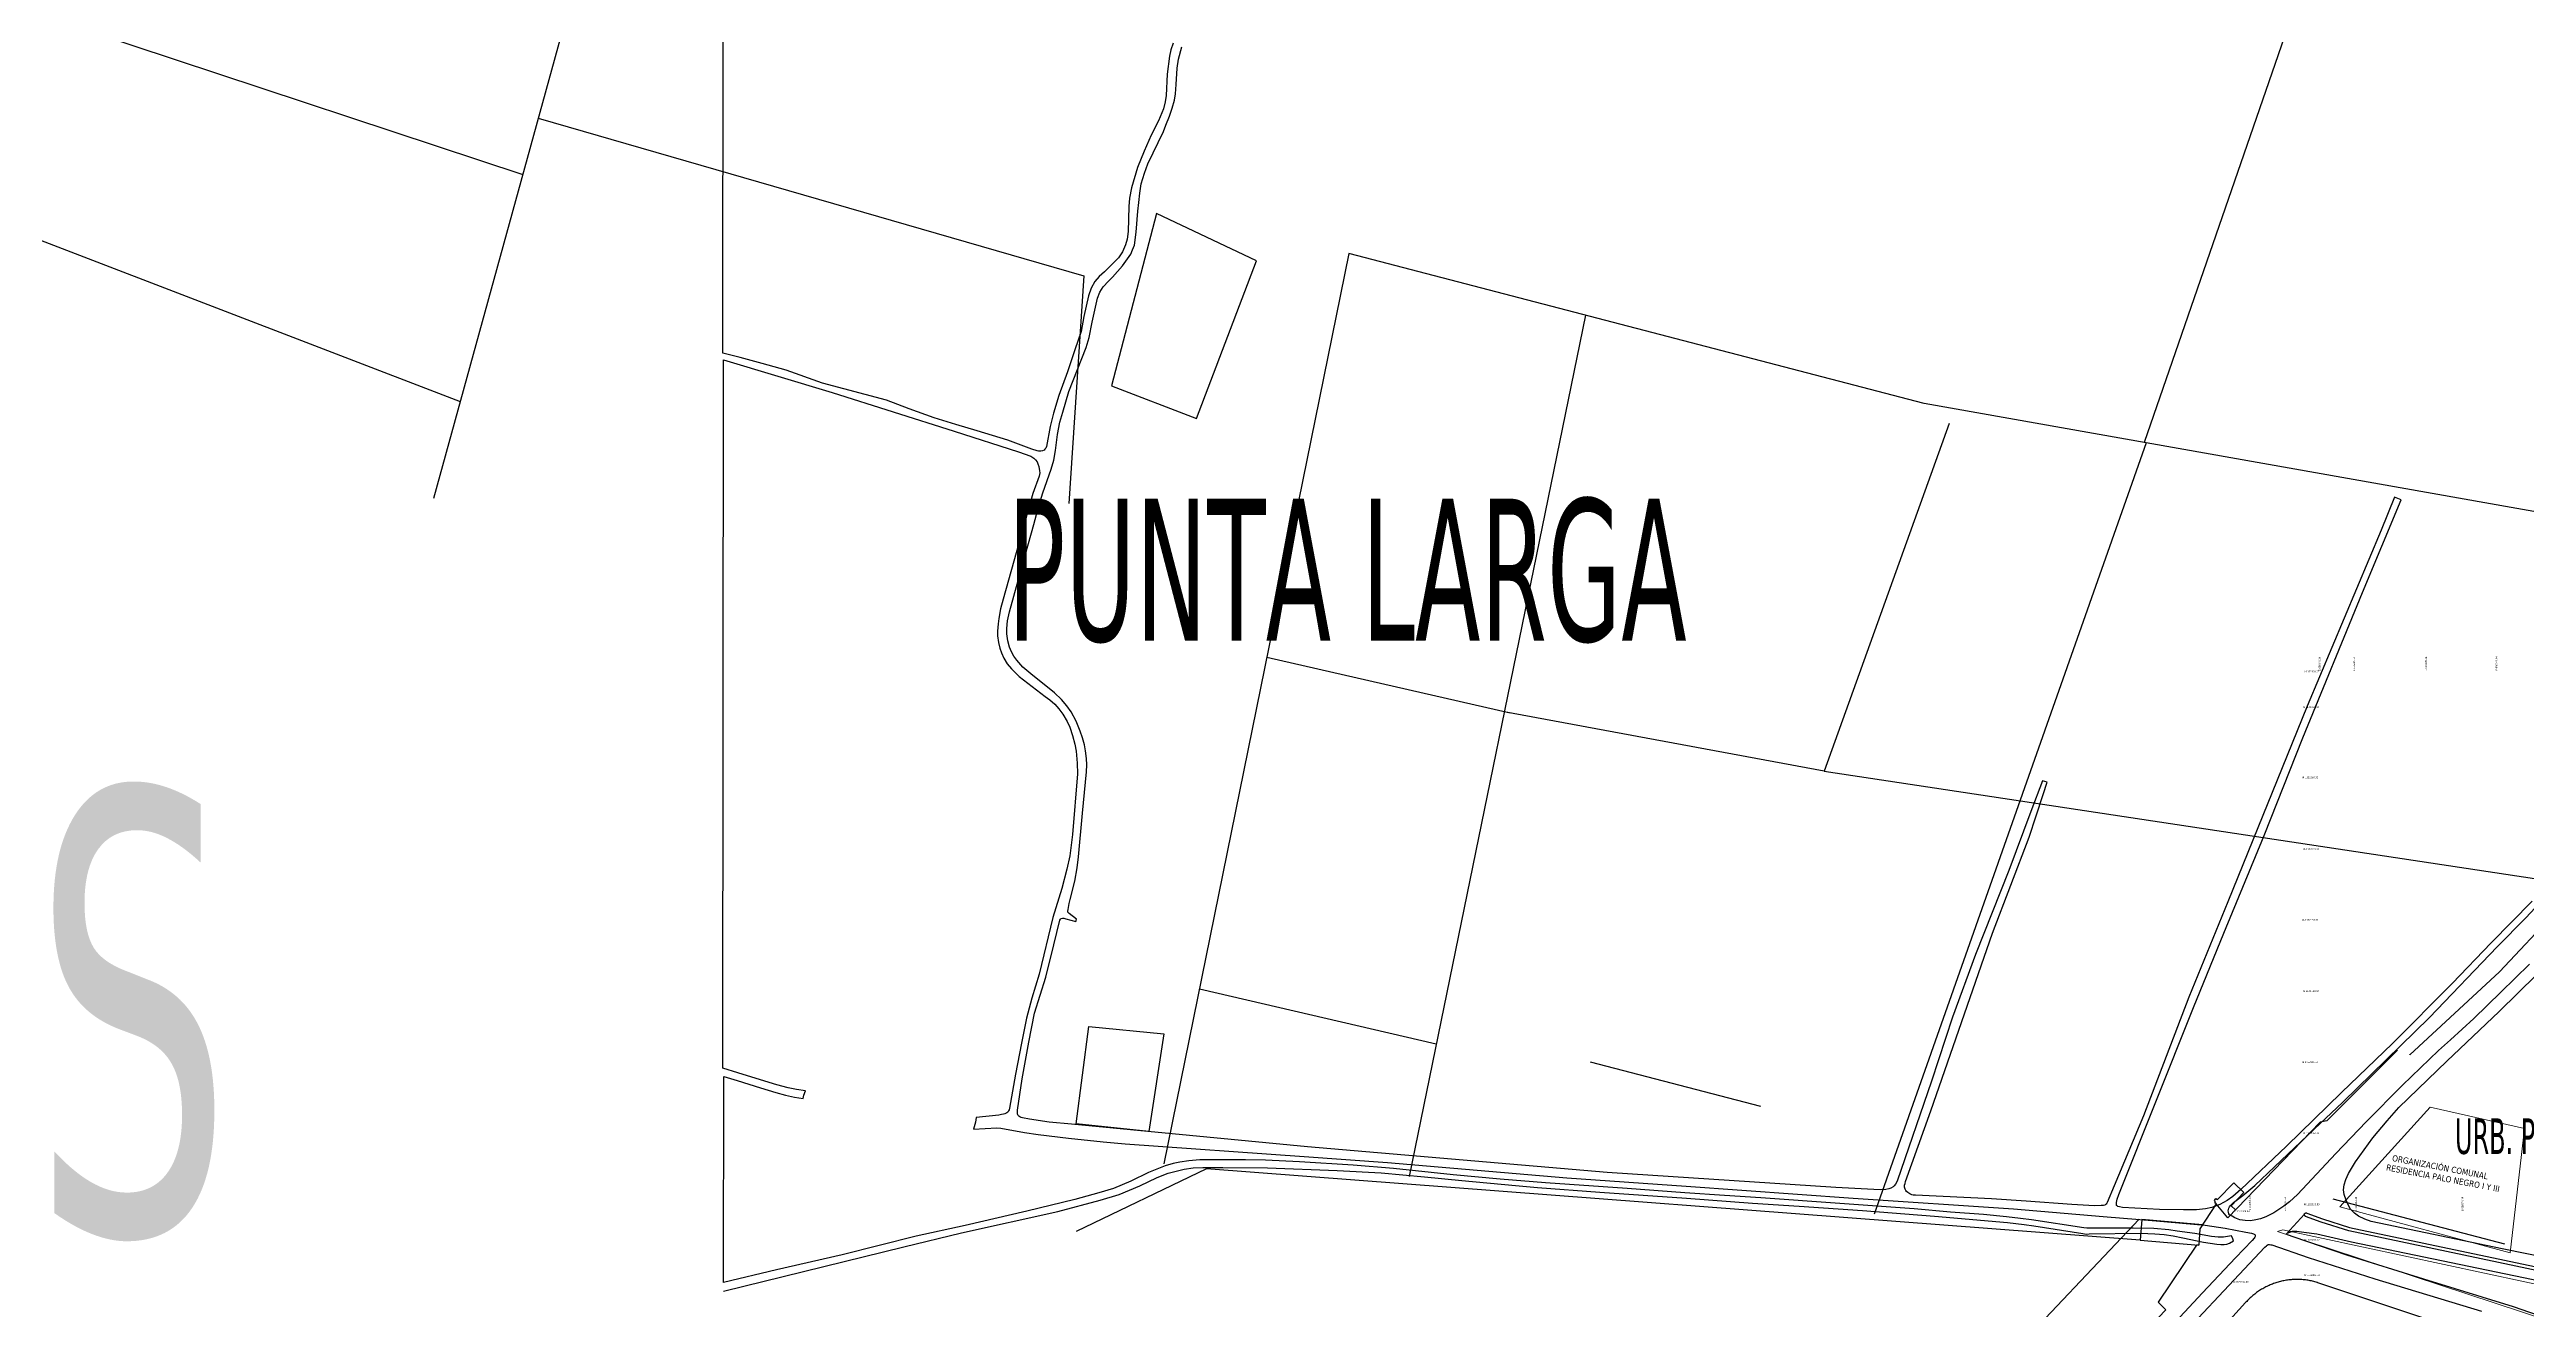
# Model space of a CAD drawing. Header units: metres. Extents: x 2 to 659295185, y -28 to 1124222152.
# Drawn here: x 655167 to 656562, y 1121969 to 1122679 of the extents above; entities that cross this region are included whole.
import ezdxf

# ---------------------------------------------------------------- set-up
doc = ezdxf.new("R2010")
doc.units = ezdxf.units.M
doc.header["$MEASUREMENT"] = 0
doc.layers.add('AT', color=210, linetype='CONTINUOUS', lineweight=50)
for name, color, linetype in [('CALLES', 1, 'CONTINUOUS'), ('MANZANA', 30, 'CONTINUOUS'), ('Numero de manzana', 6, 'CONTINUOUS'), ('PARCELA SL', 1, 'CONTINUOUS'), ('Parcelas', 140, 'CONTINUOUS'), ('TEXTOS', 7, 'CONTINUOUS')]:
    doc.layers.add(name, color=color, linetype=linetype)
doc.styles.get("Standard").update_dxf_attribs({"font": 'tahoma.ttf'})

msp = doc.modelspace()

# ---------------------------------------------------------------- linework, layer by layer
at = {"layer": 'AT', "lineweight": 0}
msp.add_lwpolyline([(656919, 1121911), (656805, 1121887), (656422, 1122013), (656425, 1122014), (656811, 1121931), (656919, 1121911)], dxfattribs=at)
at = {"layer": 'MANZANA', "lineweight": -2}
for p, q in [((655546.4239, 1122507.5368), (655547.1166, 1122950.1567)), ((655797.9386, 1122674.7528), (655796.776, 1122664.6849)), ((655798.8045, 1122678.4121), (655797.9386, 1122674.7528)), ((655799.9919, 1122682.1813), (655798.8045, 1122678.4121)), ((655803.1005, 1122673.2331), (655805.0383, 1122680.1017)), ((655796.776, 1122664.6849), (655796.174, 1122652.7373)), ((655801.8472, 1122658.956), (655802.243, 1122668.1441)), ((655802.243, 1122668.1441), (655803.1005, 1122673.2331)), ((655795.6463, 1122649.088), (655794.5661, 1122645.0988)), ((655796.174, 1122652.7373), (655795.6463, 1122649.088)), ((655799.6043, 1122645.4588), (655800.7917, 1122649.9978)), ((655800.7917, 1122649.9978), (655801.4266, 1122653.5371)), ((655801.4266, 1122653.5371), (655801.8472, 1122658.956)), ((655785.8255, 1122614.2051), (655794.6156, 1122632.4914)), ((655791.8532, 1122638.3402), (655787.6149, 1122630.3618)), ((655794.5661, 1122645.0988), (655791.8532, 1122638.3402)), ((655794.6156, 1122632.4914), (655796.0256, 1122635.9307)), ((655796.0256, 1122635.9307), (655798.0871, 1122641.0297)), ((655798.0871, 1122641.0297), (655799.6043, 1122645.4588)), ((655783.7063, 1122621.3837), (655780.0287, 1122612.1955)), ((655787.6149, 1122630.3618), (655783.7063, 1122621.3837)), ((655780.0287, 1122612.1955), (655776.6809, 1122600.7879)), ((655782.1479, 1122603.0174), (655783.8712, 1122608.8862)), ((655783.8712, 1122608.8862), (655785.8255, 1122614.2051)), ((655775.5017, 1122594.8091), (655775.0812, 1122590.16)), ((655776.6809, 1122600.7879), (655775.5017, 1122594.8091)), ((655780.2431, 1122587.6405), (655780.6554, 1122592.5095)), ((655780.6554, 1122592.5095), (655781.2903, 1122597.7085)), ((655781.2903, 1122597.7085), (655782.1479, 1122603.0174)), ((655775.0812, 1122590.16), (655774.7019, 1122576.1129)), ((655779.3113, 1122575.693), (655780.2431, 1122587.6405)), ((655771.4695, 1122564.5952), (655769.2926, 1122561.3759)), ((655773.3083, 1122568.6944), (655771.4695, 1122564.5952)), ((655774.1741, 1122571.7938), (655773.3083, 1122568.6944)), ((655774.7019, 1122576.1129), (655774.1741, 1122571.7938)), ((655774.4462, 1122560.736), (655776.1861, 1122563.3955)), ((655776.1861, 1122563.3955), (655777.2663, 1122565.725)), ((655777.2663, 1122565.725), (655778.2476, 1122568.4944)), ((655778.2476, 1122568.4944), (655779.3113, 1122575.693)), ((655758.4905, 1122550.828), (655755.9755, 1122547.9386)), ((655761.3271, 1122553.3775), (655758.4905, 1122550.828)), ((655769.2926, 1122561.3759), (655761.3271, 1122553.3775)), ((655763.6524, 1122548.1886), (655765.9448, 1122550.3081)), ((655765.9448, 1122550.3081), (655771.5025, 1122556.7468)), ((655771.5025, 1122556.7468), (655774.4462, 1122560.736)), ((655752.3968, 1122539.9602), (655749.8159, 1122528.2226)), ((655753.9141, 1122544.1694), (655752.3968, 1122539.9602)), ((655755.9755, 1122547.9386), (655753.9141, 1122544.1694)), ((655754.549, 1122525.0333), (655757.5587, 1122538.5405)), ((655757.5587, 1122538.5405), (655758.7462, 1122541.8698)), ((655758.7462, 1122541.8698), (655760.7004, 1122544.9692)), ((655760.7004, 1122544.9692), (655763.6524, 1122548.1886)), ((655749.8159, 1122528.2226), (655748.2162, 1122519.8143)), ((655752.7184, 1122516.515), (655754.549, 1122525.0333)), ((655556.187, 1122505.1473), (655546.4239, 1122507.5368)), ((655744.6458, 1122509.3965), (655740.6383, 1122497.109)), ((655741.3474, 1122486.0512), (655750.9951, 1122510.8662)), ((655748.2162, 1122519.8143), (655744.6458, 1122509.3965)), ((655750.9951, 1122510.8662), (655752.7184, 1122516.515)), ((655546.4239, 1122105.0688), (655546.7702, 1122503.8876)), ((655546.7702, 1122503.8876), (655607.9956, 1122485.4713)), ((655568.6959, 1122501.778), (655556.187, 1122505.1473)), ((655582.0789, 1122497.9588), (655568.6959, 1122501.778)), ((655602.6028, 1122490.7503), (655582.0789, 1122497.9588)), ((655740.6383, 1122497.109), (655735.6578, 1122483.7017)), ((655638.6949, 1122481.0622), (655602.6028, 1122490.7503)), ((655607.9956, 1122485.4713), (655676.7907, 1122463.7557)), ((655651.3193, 1122476.2532), (655638.6949, 1122481.0622)), ((655735.6578, 1122483.7017), (655732.747, 1122473.7337)), ((655737.8924, 1122474.4236), (655741.3474, 1122486.0512)), ((655665.4774, 1122471.1143), (655651.3193, 1122476.2532)), ((655677.7637, 1122467.525), (655665.4774, 1122471.1143)), ((655689.613, 1122463.9257), (655677.7637, 1122467.525)), ((655730.801, 1122466.3152), (655728.6653, 1122455.0275)), ((655732.747, 1122473.7337), (655730.801, 1122466.3152)), ((655734.9899, 1122461.9061), (655736.2762, 1122468.6647)), ((655736.2762, 1122468.6647), (655737.8924, 1122474.4236)), ((655676.7907, 1122463.7557), (655712.8993, 1122451.9681)), ((655707.0612, 1122458.5768), (655689.613, 1122463.9257)), ((655720.4524, 1122453.5478), (655707.0612, 1122458.5768)), ((655712.8993, 1122451.9681), (655719.9165, 1122449.5686)), ((655723.4127, 1122452.678), (655720.4524, 1122453.5478)), ((655724.2868, 1122452.468), (655723.4127, 1122452.678)), ((655725.4989, 1122452.468), (655724.2868, 1122452.468)), ((655726.5874, 1122452.698), (655725.4989, 1122452.468)), ((655727.3542, 1122453.0279), (655726.5874, 1122452.698)), ((655727.7913, 1122453.4778), (655727.3542, 1122453.0279)), ((655728.3355, 1122454.0277), (655727.7913, 1122453.4778)), ((655728.6653, 1122455.0275), (655728.3355, 1122454.0277)), ((655732.8624, 1122447.2991), (655733.819, 1122452.728)), ((655733.819, 1122452.728), (655734.9899, 1122461.9061)), ((655719.9165, 1122449.5686), (655721.5656, 1122448.4689)), ((655724.6826, 1122438.3109), (655721.1039, 1122428.6729)), ((655721.5656, 1122448.4689), (655722.5551, 1122447.589)), ((655722.5551, 1122447.589), (655723.4374, 1122446.3793)), ((655723.4374, 1122446.3793), (655723.8827, 1122445.2695)), ((655723.8827, 1122445.2695), (655724.4352, 1122443.7298)), ((655724.4352, 1122443.7298), (655724.8887, 1122441.4103)), ((655725.0042, 1122440.1905), (655724.6826, 1122438.3109)), ((655724.8887, 1122441.4103), (655725.0042, 1122440.1905)), ((655726.6946, 1122429.0228), (655731.4607, 1122442.3201)), ((655731.4607, 1122442.3201), (655732.8624, 1122447.2991)), ((655721.1039, 1122428.6729), (655704.3813, 1122369.095)), ((655724.1054, 1122420.2746), (655726.6946, 1122429.0228)), ((656469.8843, 1122372.8942), (656491.5708, 1122424.9736)), ((656487.8355, 1122426.6133), (656480.3565, 1122407.9971)), ((656491.5708, 1122424.9736), (656487.8355, 1122426.6133)), ((655715.1504, 1122388.3911), (655721.6234, 1122411.0865)), ((655721.6234, 1122411.0865), (655724.1054, 1122420.2746)), ((656480.3565, 1122407.9971), (656438.715, 1122308.8273)), ((655707.9188, 1122361.9265), (655715.1504, 1122388.3911)), ((655704.3813, 1122369.095), (655702.7651, 1122363.6661)), ((656436.167, 1122291.0109), (656469.8843, 1122372.8942)), ((655701.487, 1122355.2578), (655701.1737, 1122351.1687)), ((655701.9075, 1122358.1372), (655701.487, 1122355.2578)), ((655702.7651, 1122363.6661), (655701.9075, 1122358.1372)), ((655706.3191, 1122352.5184), (655706.7396, 1122356.8275)), ((655706.7396, 1122356.8275), (655707.9188, 1122361.9265)), ((655701.1737, 1122351.1687), (655701.1819, 1122348.5092)), ((655701.1819, 1122348.5092), (655701.7509, 1122344.64)), ((655701.7509, 1122344.64), (655702.4188, 1122341.4406)), ((655702.4188, 1122341.4406), (655703.4165, 1122338.9012)), ((655706.3356, 1122349.529), (655706.3191, 1122352.5184)), ((655706.8963, 1122345.6598), (655706.3356, 1122349.529)), ((655707.9023, 1122342.0105), (655706.8963, 1122345.6598)), ((655709.0072, 1122339.3611), (655707.9023, 1122342.0105)), ((655703.4165, 1122338.9012), (655704.7441, 1122335.8118)), ((655704.7441, 1122335.8118), (655706.6242, 1122332.7224)), ((655706.6242, 1122332.7224), (655709.0484, 1122329.853)), ((655710.3348, 1122337.0515), (655709.0072, 1122339.3611)), ((655709.0484, 1122329.853), (655713.3363, 1122325.5539)), ((655711.984, 1122334.842), (655710.3348, 1122337.0515)), ((655715.5049, 1122330.8728), (655711.984, 1122334.842)), ((655713.3363, 1122325.5539), (655728.0716, 1122314.3462)), ((655719.9082, 1122327.0236), (655715.5049, 1122330.8728)), ((655733.3242, 1122316.3558), (655719.9082, 1122327.0236)), ((655728.0716, 1122314.3462), (655730.6031, 1122312.4765)), ((655730.6031, 1122312.4765), (655733.4644, 1122309.9371)), ((655737.175, 1122312.6165), (655733.3242, 1122316.3558)), ((655740.1518, 1122309.0872), (655737.175, 1122312.6165)), ((655733.4644, 1122309.9371), (655735.7732, 1122307.2976)), ((655735.7732, 1122307.2976), (655737.8677, 1122304.3182)), ((655737.8677, 1122304.3182), (655740.4074, 1122300.239)), ((655742.576, 1122305.6679), (655740.1518, 1122309.0872)), ((655740.4074, 1122300.239), (655741.8422, 1122297.0397)), ((655745.4456, 1122300.369), (655742.576, 1122305.6679)), ((655747.7709, 1122294.7402), (655745.4456, 1122300.369)), ((656438.715, 1122308.8273), (656394.0555, 1122198.6997)), ((655741.8422, 1122297.0397), (655743.4006, 1122292.4006)), ((655743.4006, 1122292.4006), (655744.6293, 1122287.5416)), ((655744.6293, 1122287.5416), (655745.5198, 1122283.4524)), ((655749.1068, 1122291.1009), (655747.7709, 1122294.7402)), ((655750.2199, 1122287.0117), (655749.1068, 1122291.1009)), ((655750.6735, 1122283.6924), (655750.2199, 1122287.0117)), ((655751.2342, 1122279.3833), (655750.6735, 1122283.6924)), ((656414.3815, 1122235.9521), (656436.167, 1122291.0109)), ((655746.1218, 1122270.845), (655743.4254, 1122236.662)), ((655745.5198, 1122283.4524), (655746.097, 1122276.8138)), ((655746.097, 1122276.8138), (655746.1218, 1122270.845)), ((655748.9583, 1122248.6295), (655751.2672, 1122271.9748)), ((655751.3661, 1122275.734), (655751.2342, 1122279.3833)), ((655751.2672, 1122271.9748), (655751.3661, 1122275.734)), ((656282.0109, 1122235.1423), (656290.0177, 1122259.0674)), ((656289.5476, 1122266.8158), (656283.0417, 1122249.6393)), ((656292.1781, 1122266.046), (656289.5476, 1122266.8158)), ((656290.0177, 1122259.0674), (656292.1781, 1122266.046)), ((655746.7649, 1122224.0645), (655748.9583, 1122248.6295)), ((656283.0417, 1122249.6393), (656270.6976, 1122216.4061)), ((655743.4254, 1122236.662), (655741.8339, 1122224.5944)), ((656261.5365, 1122181.0833), (656282.0109, 1122235.1423)), ((656391.7219, 1122181.1033), (656414.3815, 1122235.9521)), ((655740.226, 1122217.066), (655737.4224, 1122206.1082)), ((655741.8339, 1122224.5944), (655740.226, 1122217.066)), ((655744.6375, 1122210.3373), (655746.0228, 1122217.8658)), ((655746.0228, 1122217.8658), (655746.7649, 1122224.0645)), ((656270.6976, 1122216.4061), (656251.9466, 1122169.0957)), ((655737.4224, 1122206.1082), (655732.2358, 1122189.9415)), ((655742.0483, 1122199.9294), (655744.6375, 1122210.3373)), ((656561.7512, 1122189.5916), (656574.7302, 1122203.5887)), ((655732.2358, 1122189.9415), (655724.6991, 1122158.048)), ((655732.846, 1122174.4546), (655736.2927, 1122188.2918)), ((655736.2927, 1122188.2918), (655736.6225, 1122188.8517)), ((655736.6225, 1122188.8517), (655737.0596, 1122189.2916)), ((655737.0596, 1122189.2916), (655737.8264, 1122189.4116)), ((655737.8264, 1122189.4116), (655738.5933, 1122189.4116)), ((655738.5933, 1122189.4116), (655739.69, 1122189.1916)), ((655739.69, 1122189.1916), (655745.2807, 1122187.6719)), ((655740.762, 1122193.4008), (655740.8692, 1122194.4006)), ((655740.7702, 1122192.8509), (655740.762, 1122193.4008)), ((655741.1, 1122192.521), (655740.7702, 1122192.8509)), ((655740.8692, 1122194.4006), (655741.5123, 1122197.7199)), ((655741.4299, 1122192.191), (655741.1, 1122192.521)), ((655745.6023, 1122189.0017), (655741.4299, 1122192.191)), ((655741.5123, 1122197.7199), (655742.0483, 1122199.9294)), ((655745.2807, 1122187.6719), (655745.6023, 1122189.0017)), ((656394.0555, 1122198.6997), (656371.9319, 1122144.9606)), ((656565.4371, 1122199.1196), (656542.3075, 1122175.5744)), ((656545.713, 1122173.3749), (656561.7512, 1122189.5916)), ((655728.3272, 1122156.2983), (655732.846, 1122174.4546)), ((656226.805, 1122081.0636), (656261.5365, 1122181.0833)), ((656374.7025, 1122139.2218), (656391.7219, 1122181.1033)), ((656507.5348, 1122133.503), (656545.713, 1122173.3749)), ((656542.3075, 1122175.5744), (656520.2746, 1122152.799)), ((656251.9466, 1122169.0957), (656238.9511, 1122133.7629)), ((656546.8592, 1122136.8823), (656578.3913, 1122167.986)), ((656563.9446, 1122163.6068), (656547.7992, 1122147.8301)), ((655720.4854, 1122144.4307), (655717.4675, 1122133.133)), ((655724.6991, 1122158.048), (655720.4854, 1122144.4307)), ((655722.0604, 1122135.9225), (655728.3272, 1122156.2983)), ((656371.9319, 1122144.9606), (656346.4769, 1122078.1542)), ((656520.2746, 1122152.799), (656486.6728, 1122118.9159)), ((656547.7992, 1122147.8301), (656532.5197, 1122133.0531)), ((655717.4675, 1122133.133), (655714.6804, 1122119.0759)), ((655718.7291, 1122119.7558), (655722.0604, 1122135.9225)), ((656238.9511, 1122133.7629), (656227.1678, 1122097.6503)), ((656332.5332, 1122033.8533), (656374.7025, 1122139.2218)), ((656458.7606, 1122085.9526), (656507.5348, 1122133.503)), ((656517.2896, 1122108.988), (656546.8592, 1122136.8823)), ((656532.5197, 1122133.0531), (656519.3181, 1122120.9455)), ((655714.6804, 1122119.0759), (655711.3573, 1122101.5895)), ((655715.1009, 1122098.95), (655718.7291, 1122119.7558)), ((656486.6728, 1122118.9159), (656457.969, 1122091.3615)), ((656519.3181, 1122120.9455), (656512.5483, 1122114.9467)), ((655554.9831, 1122102.4493), (655546.4239, 1122105.0688)), ((655567.6075, 1122098.4201), (655554.9831, 1122102.4493)), ((656490.2268, 1122082.8833), (656517.2896, 1122108.988)), ((656512.5483, 1122114.9467), (656492.3624, 1122095.5007)), ((655546.8444, 1121984.4133), (655546.9929, 1122100.3197)), ((655546.9929, 1122100.3197), (655554.5708, 1122098.1402)), ((655554.5708, 1122098.1402), (655567.7394, 1122093.881)), ((655576.8263, 1122095.6907), (655567.6075, 1122098.4201)), ((655567.7394, 1122093.881), (655576.4058, 1122091.3715)), ((655576.4058, 1122091.3715), (655581.7821, 1122089.8519)), ((655583.2993, 1122093.951), (655576.8263, 1122095.6907)), ((655581.7821, 1122089.8519), (655586.8285, 1122088.6521)), ((655588.0077, 1122092.9712), (655583.2993, 1122093.951)), ((655586.8285, 1122088.6521), (655591.6524, 1122087.9023)), ((655592.947, 1122092.3314), (655588.0077, 1122092.9712)), ((655591.6524, 1122087.9023), (655592.0811, 1122089.7819)), ((655592.0811, 1122089.7819), (655592.947, 1122092.3314)), ((655711.3573, 1122101.5895), (655707.9353, 1122082.4434)), ((655712.4375, 1122081.4636), (655715.1009, 1122098.95)), ((656227.1678, 1122097.6503), (656207.6911, 1122041.4917)), ((656457.969, 1122091.3615), (656426.9811, 1122061.0377)), ((656492.3624, 1122095.5007), (656471.855, 1122074.8349)), ((655688.7967, 1122074.615), (655687.6093, 1122070.6258)), ((655689.2254, 1122077.2744), (655688.7967, 1122074.615)), ((655701.924, 1122078.6541), (655689.2254, 1122077.2744)), ((655703.3506, 1122078.8841), (655701.924, 1122078.6541)), ((655704.5545, 1122079.104), (655703.3506, 1122078.8841)), ((655705.3213, 1122079.334), (655704.5545, 1122079.104)), ((655705.981, 1122079.6639), (655705.3213, 1122079.334)), ((655706.418, 1122079.8839), (655705.981, 1122079.6639)), ((655706.9622, 1122080.3338), (655706.418, 1122079.8839)), ((655707.1766, 1122080.6637), (655706.9622, 1122080.3338)), ((655707.3993, 1122081.0037), (655707.1766, 1122080.6637)), ((655707.7209, 1122081.6635), (655707.3993, 1122081.0037)), ((655707.9353, 1122082.4434), (655707.7209, 1122081.6635)), ((655712.3303, 1122080.3538), (655712.4375, 1122081.4636)), ((655712.3303, 1122079.9139), (655712.3303, 1122080.3538)), ((655712.4457, 1122079.364), (655712.3303, 1122079.9139)), ((655712.6684, 1122078.8141), (655712.4457, 1122079.364)), ((655712.8828, 1122078.3642), (655712.6684, 1122078.8141)), ((655713.2126, 1122078.0343), (655712.8828, 1122078.3642)), ((655713.7651, 1122077.7043), (655713.2126, 1122078.0343)), ((655714.5319, 1122077.2744), (655713.7651, 1122077.7043)), ((655715.2988, 1122077.0545), (655714.5319, 1122077.2744)), ((655719.2486, 1122076.2946), (655715.2988, 1122077.0545)), ((655730.2155, 1122074.6849), (655719.2486, 1122076.2946)), ((655742.8234, 1122073.4152), (655730.2155, 1122074.6849)), ((656212.4078, 1122041.1818), (656226.805, 1122081.0636)), ((656346.4769, 1122078.1542), (656329.8863, 1122038.8222)), ((656442.6152, 1122070.7257), (656458.7606, 1122085.9526)), ((656471.855, 1122074.8349), (656454.7284, 1122057.0685)), ((656475.6151, 1122065.8967), (656483.6796, 1122075.4448)), ((656483.6796, 1122075.4448), (656490.2268, 1122082.8833)), ((655687.6093, 1122070.6258), (655700.8603, 1122071.4556)), ((655700.8603, 1122071.4556), (655702.9465, 1122071.2456)), ((655702.9465, 1122071.2456), (655716.3213, 1122068.8761)), ((655716.3213, 1122068.8761), (655723.9982, 1122067.6864)), ((655723.9982, 1122067.6864), (655741.1083, 1122065.5468)), ((655741.1083, 1122065.5468), (655760.7252, 1122063.5372)), ((655875.6887, 1122060.7178), (655742.8234, 1122073.4152)), ((655760.7252, 1122063.5372), (655773.0032, 1122062.4874)), ((655773.0032, 1122062.4874), (655873.8499, 1122055.2889)), ((656044.5059, 1122046.3107), (655875.6887, 1122060.7178)), ((656426.9811, 1122061.0377), (656401.2294, 1122036.7027)), ((656420.2443, 1122049.3901), (656442.6152, 1122070.7257)), ((656465.8108, 1122052.3595), (656475.6151, 1122065.8967)), ((655795.5226, 1122049.97), (655786.1141, 1122046.2807)), ((655800.1238, 1122051.3197), (655795.5226, 1122049.97)), ((655797.2955, 1122046.0008), (655801.674, 1122047.1206)), ((655803.8427, 1122052.1095), (655800.1238, 1122051.3197)), ((655801.674, 1122047.1206), (655806.2669, 1122048.2503)), ((655808.8809, 1122052.9094), (655803.8427, 1122052.1095)), ((655806.2669, 1122048.2503), (655811.3052, 1122048.8302)), ((655815.0158, 1122053.3793), (655808.8809, 1122052.9094)), ((655811.3052, 1122048.8302), (655816.7886, 1122049.1801)), ((655828.7121, 1122053.4393), (655815.0158, 1122053.3793)), ((655816.7886, 1122049.1801), (655827.9618, 1122049.1201)), ((655827.9618, 1122049.1201), (655853.1693, 1122048.9002)), ((655840.7676, 1122053.3793), (655828.7121, 1122053.4393)), ((655852.1633, 1122053.3193), (655840.7676, 1122053.3793)), ((655871.236, 1122052.2995), (655852.1633, 1122053.3193)), ((655853.1693, 1122048.9002), (655892.403, 1122047.4105)), ((655901.49, 1122050.3299), (655871.236, 1122052.2995)), ((655873.8499, 1122055.2889), (655920.7687, 1122051.9596)), ((655892.403, 1122047.4105), (655917.2808, 1122046.1907)), ((655924.0671, 1122048.5503), (655901.49, 1122050.3299)), ((655920.7687, 1122051.9596), (656021.8381, 1122043.2213)), ((655957.7266, 1122045.041), (655924.0671, 1122048.5503)), ((656409.2196, 1122038.9522), (656420.2443, 1122049.3901)), ((656454.7284, 1122057.0685), (656433.1325, 1122033.9632)), ((656461.894, 1122045.7108), (656465.8108, 1122052.3595)), ((655758.2267, 1122034.7731), (655744.654, 1122031.1738)), ((655766.5385, 1122037.3525), (655758.2267, 1122034.7731)), ((655759.01, 1122030.7939), (655769.6224, 1122033.9332)), ((655776.2768, 1122041.3717), (655766.5385, 1122037.3525)), ((655769.6224, 1122033.9332), (655781.3315, 1122038.7423)), ((655786.1141, 1122046.2807), (655776.2768, 1122041.3717)), ((655781.3315, 1122038.7423), (655791.0616, 1122043.5413)), ((655791.0616, 1122043.5413), (655797.2955, 1122046.0008)), ((655917.2808, 1122046.1907), (655941.6225, 1122043.7612)), ((655941.6225, 1122043.7612), (655962.6659, 1122041.7516)), ((655984.1463, 1122042.6115), (655957.7266, 1122045.041)), ((655962.6659, 1122041.7516), (655992.9281, 1122039.0022)), ((656009.6837, 1122040.4019), (655984.1463, 1122042.6115)), ((655992.9281, 1122039.0022), (656005.3134, 1122037.8424)), ((656005.3134, 1122037.8424), (656040.3912, 1122035.233)), ((656055.7202, 1122037.2926), (656009.6837, 1122040.4019)), ((656021.8381, 1122043.2213), (656089.0252, 1122038.5423)), ((656040.3912, 1122035.233), (656089.0582, 1122031.9037)), ((656173.1905, 1122037.9124), (656044.5059, 1122046.3107)), ((656088.2748, 1122034.883), (656055.7202, 1122037.2926)), ((656110.5304, 1122033.3234), (656088.2748, 1122034.883)), ((656089.0252, 1122038.5423), (656182.9701, 1122031.7637)), ((656130.9141, 1122032.0836), (656110.5304, 1122033.3234)), ((656198.2909, 1122036.5827), (656173.1905, 1122037.9124)), ((656201.3583, 1122036.7127), (656198.2909, 1122036.5827)), ((656203.1065, 1122037.0526), (656201.3583, 1122036.7127)), ((656204.2031, 1122037.4925), (656203.1065, 1122037.0526)), ((656205.5142, 1122038.1624), (656204.2031, 1122037.4925)), ((656206.1657, 1122038.8322), (656205.5142, 1122038.1624)), ((656206.8253, 1122039.7221), (656206.1657, 1122038.8322)), ((656207.6911, 1122041.4917), (656206.8253, 1122039.7221)), ((656211.979, 1122039.0822), (656212.1934, 1122040.072)), ((656211.979, 1122038.0824), (656211.979, 1122039.0822)), ((656212.2016, 1122036.9826), (656211.979, 1122038.0824)), ((656212.1934, 1122040.072), (656212.4078, 1122041.1818)), ((656212.6469, 1122036.2028), (656212.2016, 1122036.9826)), ((656213.0839, 1122035.5429), (656212.6469, 1122036.2028)), ((656213.7436, 1122034.993), (656213.0839, 1122035.5429)), ((656214.9557, 1122034.2232), (656213.7436, 1122034.993)), ((656215.9452, 1122033.7833), (656214.9557, 1122034.2232)), ((656216.8193, 1122033.5733), (656215.9452, 1122033.7833)), ((656218.1386, 1122033.4633), (656216.8193, 1122033.5733)), ((656260.8768, 1122031.5537), (656218.1386, 1122033.4633)), ((656329.8863, 1122038.8222), (656326.0932, 1122029.4042)), ((656331.6674, 1122031.1938), (656332.5332, 1122033.8533)), ((656396.8673, 1122032.8135), (656393.6927, 1122030.5839)), ((656401.2294, 1122036.7027), (656396.8673, 1122032.8135)), ((656397.0982, 1122029.3842), (656402.4497, 1122033.3933)), ((656402.4497, 1122033.3933), (656409.2196, 1122038.9522)), ((656433.1325, 1122033.9632), (656428.7622, 1122029.8541)), ((656459.1976, 1122036.5127), (656459.5192, 1122039.2821)), ((656459.5357, 1122033.8633), (656459.1976, 1122036.5127)), ((656459.5192, 1122039.2821), (656460.3768, 1122042.3815)), ((656460.5417, 1122030.6539), (656459.5357, 1122033.8633)), ((656460.3768, 1122042.3815), (656461.894, 1122045.7108)), ((655680.9549, 1122012.3076), (655735.0393, 1122024.3852)), ((655717.7231, 1122024.5252), (655683.0246, 1122016.5268)), ((655744.654, 1122031.1738), (655717.7231, 1122024.5252)), ((655735.0393, 1122024.3852), (655759.01, 1122030.7939)), ((656089.0582, 1122031.9037), (656126.3294, 1122029.0842)), ((656126.3294, 1122029.0842), (656152.6336, 1122027.3146)), ((656217.4047, 1122025.8349), (656130.9141, 1122032.0836)), ((656152.6336, 1122027.3146), (656188.2557, 1122024.9251)), ((656182.9701, 1122031.7637), (656273.2868, 1122025.7449)), ((656188.2557, 1122024.9251), (656228.817, 1122021.7857)), ((656237.7885, 1122024.0452), (656217.4047, 1122025.8349)), ((656228.817, 1122021.7857), (656269.8153, 1122018.0965)), ((656256.3169, 1122022.5755), (656237.7885, 1122024.0452)), ((656269.2546, 1122021.4158), (656256.3169, 1122022.5755)), ((656280.5019, 1122030.204), (656260.8768, 1122031.5537)), ((656277.2531, 1122020.456), (656269.2546, 1122021.4158)), ((656273.2868, 1122025.7449), (656323.7184, 1122021.4358)), ((656283.3962, 1122019.7061), (656277.2531, 1122020.456)), ((656306.1548, 1122028.2144), (656280.5019, 1122030.204)), ((656312.8916, 1122015.1871), (656283.3962, 1122019.7061)), ((656318.9771, 1122027.6045), (656306.1548, 1122028.2144)), ((656322.7042, 1122027.6245), (656318.9771, 1122027.6045)), ((656324.0153, 1122027.7345), (656322.7042, 1122027.6245)), ((656323.7184, 1122021.4358), (656353.6426, 1122019.0163)), ((656324.6749, 1122027.9645), (656324.0153, 1122027.7345)), ((656324.9965, 1122028.1844), (656324.6749, 1122027.9645)), ((656325.4336, 1122028.5143), (656324.9965, 1122028.1844)), ((656325.7634, 1122028.9642), (656325.4336, 1122028.5143)), ((656326.0932, 1122029.4042), (656325.7634, 1122028.9642)), ((656331.2386, 1122029.4242), (656331.6674, 1122031.1938)), ((656331.2469, 1122028.6543), (656331.2386, 1122029.4242)), ((656331.2469, 1122028.2144), (656331.2469, 1122028.6543)), ((656331.3541, 1122027.7645), (656331.2469, 1122028.2144)), ((656331.5767, 1122027.4346), (656331.3541, 1122027.7645)), ((656332.0137, 1122027.1046), (656331.5767, 1122027.4346)), ((656332.896, 1122026.8947), (656332.0137, 1122027.1046)), ((656334.6524, 1122026.6747), (656332.896, 1122026.8947)), ((656341.5542, 1122026.2648), (656334.6524, 1122026.6747)), ((656355.5886, 1122025.445), (656341.5542, 1122026.2648)), ((656353.6426, 1122019.0163), (656381.159, 1122016.7067)), ((656368.9551, 1122025.275), (656355.5886, 1122025.445)), ((656376.2939, 1122025.315), (656368.9551, 1122025.275)), ((656381.3321, 1122025.7749), (656376.2939, 1122025.315)), ((656385.0593, 1122026.6747), (656381.3321, 1122025.7749)), ((656389.4296, 1122028.2444), (656385.0593, 1122026.6747)), ((656393.6927, 1122030.5839), (656389.4296, 1122028.2444)), ((656394.1627, 1122024.6151), (656394.2699, 1122025.395)), ((656394.2699, 1122023.9553), (656394.1627, 1122024.6151)), ((656394.2699, 1122025.395), (656394.5914, 1122026.2748)), ((656394.4925, 1122023.0655), (656394.2699, 1122023.9553)), ((656394.9378, 1122022.5156), (656394.4925, 1122023.0655)), ((656394.5914, 1122026.2748), (656394.9213, 1122026.9447)), ((656394.9213, 1122026.9447), (656395.4655, 1122027.7145)), ((656396.3643, 1122021.6357), (656394.9378, 1122022.5156)), ((656395.4655, 1122027.7145), (656397.0982, 1122029.3842)), ((656397.9063, 1122020.7659), (656396.3643, 1122021.6357)), ((656400.6439, 1122019.6661), (656397.9063, 1122020.7659)), ((656403.8268, 1122019.2362), (656400.6439, 1122019.6661)), ((656406.6799, 1122019.1362), (656403.8268, 1122019.2362)), ((656409.7391, 1122019.5962), (656406.6799, 1122019.1362)), ((656412.3695, 1122020.166), (656409.7391, 1122019.5962)), ((656415.4369, 1122021.2758), (656412.3695, 1122020.166)), ((656419.8072, 1122023.6253), (656415.4369, 1122021.2758)), ((656425.5958, 1122027.2946), (656419.8072, 1122023.6253)), ((656428.7622, 1122029.8541), (656425.5958, 1122027.2946)), ((656437.1235, 1122022.8155), (656426.8739, 1122011.5978)), ((656437.0163, 1122022.7055), (656437.1235, 1122022.8155)), ((656437.0163, 1122022.5955), (656437.0163, 1122022.7055)), ((656437.0163, 1122022.4856), (656437.0163, 1122022.5955)), ((656437.0163, 1122022.3756), (656437.0163, 1122022.4856)), ((656437.0163, 1122022.4856), (656437.0163, 1122022.4856)), ((656437.1235, 1122022.2656), (656437.0163, 1122022.3756)), ((656437.1235, 1122022.9255), (656437.1235, 1122023.0355)), ((656437.1235, 1122023.0355), (656437.2307, 1122023.0355)), ((656437.1235, 1122022.8155), (656437.1235, 1122022.9255)), ((656437.1235, 1122022.8155), (656437.1235, 1122022.8155)), ((656437.1235, 1122022.1456), (656437.1235, 1122022.2656)), ((656437.1235, 1122022.2656), (656437.1235, 1122022.2656)), ((656437.239, 1122022.0357), (656437.1235, 1122022.1456)), ((656437.2307, 1122023.1454), (656437.2307, 1122023.2554)), ((656437.2307, 1122023.2554), (656437.3379, 1122023.2554)), ((656437.2307, 1122023.0355), (656437.2307, 1122023.1454)), ((656437.3462, 1122021.9257), (656437.239, 1122022.0357)), ((656437.239, 1122022.0357), (656437.239, 1122022.0357)), ((656437.3379, 1122023.2554), (656437.4533, 1122023.3654)), ((656437.3462, 1122021.8157), (656437.3462, 1122021.9257)), ((656437.4533, 1122021.8157), (656437.3462, 1122021.8157)), ((656437.4533, 1122023.3654), (656437.5605, 1122023.4754)), ((656437.4533, 1122023.3654), (656437.4533, 1122023.3654)), ((656437.5688, 1122021.7057), (656437.4533, 1122021.8157)), ((656437.4533, 1122021.8157), (656437.4533, 1122021.8157)), ((656437.5605, 1122023.4754), (656437.5605, 1122023.4754)), ((656437.5605, 1122023.4754), (656437.6677, 1122023.4754)), ((656437.676, 1122021.7057), (656437.5688, 1122021.7057)), ((656437.6677, 1122023.4754), (656437.7749, 1122023.4754)), ((656437.676, 1122021.5957), (656437.676, 1122021.7057)), ((656446.565, 1122018.3164), (656437.676, 1122021.5957)), ((656437.7749, 1122023.4754), (656437.8904, 1122023.5953)), ((656437.8904, 1122023.5953), (656437.8904, 1122023.5953)), ((656437.8904, 1122023.5953), (656437.9976, 1122023.5953)), ((656437.9976, 1122023.5953), (656438.1048, 1122023.5953)), ((656438.1048, 1122023.5953), (656438.2202, 1122023.5953)), ((656438.2202, 1122023.5953), (656438.2202, 1122023.5953)), ((656438.2202, 1122023.5953), (656438.3274, 1122023.5953)), ((656438.3274, 1122023.5953), (656438.4346, 1122023.4854)), ((656438.4346, 1122023.4854), (656447.2164, 1122020.206)), ((656447.2164, 1122020.206), (656462.5784, 1122015.407)), ((656461.7539, 1122028.0144), (656460.5417, 1122030.6539)), ((656463.0814, 1122025.6949), (656461.7539, 1122028.0144)), ((656465.3903, 1122023.3754), (656463.0814, 1122025.6949)), ((656467.4847, 1122021.7257), (656465.3903, 1122023.3754)), ((656471.1046, 1122019.9761), (656467.4847, 1122021.7257)), ((656474.6174, 1122018.6663), (656471.1046, 1122019.9761)), ((656548.4342, 1122003.3995), (656474.6174, 1122018.6663)), ((655655.434, 1122010.428), (655613.6193, 1121999.9602)), ((655648.3343, 1122004.4292), (655680.9549, 1122012.3076)), ((655683.0246, 1122016.5268), (655655.434, 1122010.428)), ((656269.8153, 1122018.0965), (656279.2403, 1122017.0367)), ((656279.2403, 1122017.0367), (656284.7238, 1122016.2868)), ((656284.7238, 1122016.2868), (656312.2484, 1122011.8677)), ((656312.2484, 1122011.8677), (656314.2275, 1122011.6578)), ((656314.648, 1122014.9771), (656312.8916, 1122015.1871)), ((656314.2275, 1122011.6578), (656315.8684, 1122011.6678)), ((656316.1817, 1122014.8771), (656314.648, 1122014.9771)), ((656315.8684, 1122011.6678), (656344.902, 1122012.1277)), ((656340.7296, 1122014.8671), (656316.1817, 1122014.8771)), ((656352.2325, 1122014.6972), (656340.7296, 1122014.8671)), ((656344.902, 1122012.1277), (656352.7933, 1122011.8277)), ((656360.7835, 1122014.0773), (656352.2325, 1122014.6972)), ((656352.7933, 1122011.8277), (656358.0541, 1122011.4078)), ((656358.0541, 1122011.4078), (656363.1006, 1122010.658)), ((656365.5001, 1122013.3174), (656360.7835, 1122014.0773)), ((656363.1006, 1122010.658), (656368.5841, 1122009.4582)), ((656375.3704, 1122011.9277), (656365.5001, 1122013.3174)), ((656368.5841, 1122009.4582), (656380.3179, 1122007.0787)), ((656384.6882, 1122010.308), (656375.3704, 1122011.9277)), ((656380.3179, 1122007.0787), (656387.7804, 1122005.8989)), ((656381.159, 1122016.7067), (656392.563, 1122014.8771)), ((656388.5308, 1122009.8781), (656384.6882, 1122010.308)), ((656387.7804, 1122005.8989), (656390.081, 1122005.689)), ((656390.2789, 1122009.8881), (656388.5308, 1122009.8781)), ((656390.081, 1122005.689), (656391.9445, 1122005.689)), ((656391.4828, 1122009.8981), (656390.2789, 1122009.8881)), ((656396.0839, 1122010.688), (656391.4828, 1122009.8981)), ((656391.9445, 1122005.689), (656393.4783, 1122005.9189)), ((656392.563, 1122014.8771), (656404.1814, 1122012.7176)), ((656393.4783, 1122005.9189), (656394.8965, 1122006.4788)), ((656394.8965, 1122006.4788), (656397.1889, 1122007.8186)), ((656396.7519, 1122008.9183), (656396.0839, 1122010.688)), ((656397.1889, 1122007.8186), (656396.7519, 1122008.9183)), ((656407.7106, 1122007.9785), (656398.3268, 1121998.3105)), ((656404.1814, 1122012.7176), (656407.3643, 1122012.0677)), ((656407.3643, 1122012.0677), (656408.461, 1122011.8477)), ((656408.799, 1122009.3083), (656407.7106, 1122007.9785)), ((656408.461, 1122011.8477), (656408.898, 1122011.6278)), ((656409.2361, 1122009.8581), (656408.799, 1122009.3083)), ((656408.898, 1122011.6278), (656409.2278, 1122011.2978)), ((656409.2278, 1122011.2978), (656409.3433, 1122011.0779)), ((656409.3433, 1122010.308), (656409.2361, 1122009.8581)), ((656409.3433, 1122011.0779), (656409.4505, 1122010.748)), ((656409.4505, 1122010.528), (656409.3433, 1122010.308)), ((656409.4505, 1122010.748), (656409.4505, 1122010.528)), ((656414.7443, 1122004.2493), (656415.7255, 1122005.0191)), ((656415.7255, 1122005.0191), (656416.1626, 1122005.469)), ((656416.1626, 1122005.469), (656416.5996, 1122005.689)), ((656416.5996, 1122005.689), (656417.0366, 1122005.799)), ((656417.0366, 1122005.799), (656417.4737, 1122005.809)), ((656417.4737, 1122005.809), (656418.1333, 1122005.589)), ((656418.1333, 1122005.589), (656418.793, 1122005.479)), ((656418.793, 1122005.479), (656439.2015, 1121998.4905)), ((656426.8739, 1122011.5978), (656426.8739, 1122011.7078)), ((656426.8739, 1122011.7078), (656426.8739, 1122011.7078)), ((656426.8739, 1122011.7078), (656426.9811, 1122011.7078)), ((656426.8739, 1122011.4878), (656426.8739, 1122011.5978)), ((656426.8739, 1122011.5978), (656426.8739, 1122011.5978)), ((656426.9811, 1122011.4878), (656426.8739, 1122011.4878)), ((656426.9811, 1122011.8177), (656427.4182, 1122012.0477)), ((656426.9811, 1122011.7078), (656426.9811, 1122011.8177)), ((656426.9811, 1122011.7078), (656426.9811, 1122011.7078)), ((656427.2038, 1122011.3778), (656426.9811, 1122011.4878)), ((656426.9811, 1122011.4878), (656426.9811, 1122011.4878)), ((656427.6408, 1122011.1579), (656427.2038, 1122011.3778)), ((656427.4182, 1122012.0477), (656429.3889, 1122012.9375)), ((656431.2607, 1122009.8481), (656427.6408, 1122011.1579)), ((656429.3889, 1122012.9375), (656429.7187, 1122013.0475)), ((656429.7187, 1122013.0475), (656430.0403, 1122013.1575)), ((656430.0403, 1122013.1575), (656430.3702, 1122013.2774)), ((656430.3702, 1122013.2774), (656430.8072, 1122013.2774)), ((656430.8072, 1122013.2774), (656431.7967, 1122013.2774)), ((656460.8963, 1121999.8002), (656431.2607, 1122009.8481)), ((656431.7967, 1122013.2774), (656432.7862, 1122013.1775)), ((656432.7862, 1122013.1775), (656436.8432, 1122012.7475)), ((656436.8432, 1122012.7475), (656444.182, 1122011.7877)), ((656444.182, 1122011.7877), (656463.7081, 1122007.3387)), ((656462.0425, 1122013.5174), (656446.565, 1122018.3164)), ((656446.565, 1122018.3164), (656446.565, 1122018.3164)), ((656446.565, 1122018.3164), (656446.565, 1122018.3164)), ((656446.565, 1122018.3164), (656446.565, 1122018.3164)), ((656462.1497, 1122013.5274), (656462.0425, 1122013.5174)), ((656462.0425, 1122013.5174), (656462.0425, 1122013.5174)), ((656666.7043, 1121970.0762), (656462.1497, 1122013.5274)), ((656462.1497, 1122013.5274), (656462.1497, 1122013.5274)), ((656462.5784, 1122015.407), (656667.1331, 1121972.0658)), ((656463.7081, 1122007.3387), (656585.7878, 1121981.8838)), ((655576.7274, 1121991.5019), (655546.8444, 1121984.4133)), ((655546.8692, 1121979.5443), (655648.3343, 1122004.4292)), ((655613.6193, 1121999.9602), (655576.7274, 1121991.5019)), ((656293.4562, 1121875.1955), (656414.7443, 1122004.2493)), ((656398.3268, 1121998.3105), (656379.7902, 1121978.5445)), ((656439.2015, 1121998.4905), (656476.7366, 1121986.3829)), ((656504.3519, 1121986.173), (656460.8963, 1121999.8002)), ((656576.2886, 1121997.7706), (656548.4342, 1122003.3995)), ((656379.7902, 1121978.5445), (656351.8697, 1121948.7806)), ((656476.7366, 1121986.3829), (656536.8652, 1121968.2866)), ((656554.8247, 1121970.6861), (656504.3519, 1121986.173)), ((656729.1006, 1121909.8485), (656554.8247, 1121970.6861))]:
    msp.add_line(p, q, dxfattribs=at)
at = {"layer": 'MANZANA', "lineweight": -3}
msp.add_line((656033, 1121692), (656344, 1122020), dxfattribs=at)
at = {"layer": 'MANZANA'}
for points in [[(655528.6513, 1122952.6517), (655383.5451, 1122425.7554)], [(655528.6513, 1122952.6517), (655383.5451, 1122425.7554)], [(654993.4016, 1122753.9384), (655433.7946, 1122608.2167)], [(654993.4016, 1122753.9384), (655433.7946, 1122608.2167)], [(656432.9121, 1122706.0561), (656346.8523, 1122457.3694)], [(656432.9121, 1122706.0561), (656346.8523, 1122457.3694)], [(656711.7588, 1122687.3267), (656703.0275, 1122632.9053), (656697.6061, 1122610.8584), (656692.9076, 1122612.033), (656688.0284, 1122591.1607), (656692.4558, 1122589.9861), (656683.5105, 1122547.1571), (656675.017, 1122504.1475), (656665.4393, 1122457.7947), (656648.7233, 1122389.4852), (656634.8085, 1122315.7544), (656630.8328, 1122295.3339), (656612.4001, 1122240.9394), (656605.3523, 1122229.0123), (656579.1489, 1122193.4119), (656546.982, 1122159.2572), (656496.3825, 1122112.4526), (656496.3825, 1122112.814)], [(656711.7588, 1122687.3267), (656703.0275, 1122632.9053), (656697.6061, 1122610.8584), (656692.9076, 1122612.033), (656688.0284, 1122591.1607), (656692.4558, 1122589.9861), (656683.5105, 1122547.1571), (656675.017, 1122504.1475), (656665.4393, 1122457.7947), (656648.7233, 1122389.4852), (656634.8085, 1122315.7544), (656630.8328, 1122295.3339), (656612.4001, 1122240.9394), (656605.3523, 1122229.0123), (656579.1489, 1122193.4119), (656546.982, 1122159.2572), (656496.3825, 1122112.4526), (656496.3825, 1122112.814)], [(654957.5342, 1122649.8834), (655398.6001, 1122480.4217)], [(654957.5342, 1122649.8834), (655398.6001, 1122480.4217)], [(655442.5214, 1122639.9047), (655749.7671, 1122551.116), (655741.3159, 1122422.9383)], [(655442.5214, 1122639.9047), (655749.7671, 1122551.116), (655741.3159, 1122422.9383)], [(655790.615, 1122586.3296), (655765.2611, 1122489.1399), (655813.1517, 1122470.8288), (655846.9568, 1122559.5673), (655790.615, 1122586.3296)], [(655790.615, 1122586.3296), (655765.2611, 1122489.1399), (655813.1517, 1122470.8288), (655846.9568, 1122559.5673), (655790.615, 1122586.3296)], [(656652.1157, 1122403.3482), (656223.0387, 1122479.2801), (655899.073, 1122563.7929), (655794.8406, 1122051.0821)], [(656652.1157, 1122403.3482), (656223.0387, 1122479.2801), (655899.073, 1122563.7929), (655794.8406, 1122051.0821)], [(656032.329, 1122529.0305), (655932.8782, 1122044.0393)], [(656032.329, 1122529.0305), (655932.8782, 1122044.0393)], [(656237.1242, 1122468.0118), (656166.6968, 1122272.2238), (655986.5431, 1122305.747)], [(656237.1242, 1122468.0118), (656166.6968, 1122272.2238), (655986.5431, 1122305.747)], [(656347.9764, 1122457.1704), (656194.8678, 1122022.9111)], [(656347.9764, 1122457.1704), (656194.8678, 1122022.9111)], [(655852.8434, 1122336.3929), (655989.8397, 1122305.1335)], [(655852.8434, 1122336.3929), (655989.8397, 1122305.1335)], [(656166.6968, 1122272.2238), (656576.5838, 1122210.2478)], [(656166.6968, 1122272.2238), (656576.5838, 1122210.2478)], [(655814.8724, 1122149.6168), (655948.1938, 1122118.7289)], [(655814.8724, 1122149.6168), (655948.1938, 1122118.7289)], [(655752.5842, 1122128.5521), (655794.8406, 1122124.3265), (655786.3893, 1122069.3932), (655745.5415, 1122073.6188), (655752.5842, 1122128.5521)], [(655752.5842, 1122128.5521), (655794.8406, 1122124.3265), (655786.3893, 1122069.3932), (655745.5415, 1122073.6188), (655752.5842, 1122128.5521)], [(656489.5154, 1122115.1633), (656449.7586, 1122075.4065), (656445.9636, 1122074.6836), (656393.9183, 1122020.8312), (656387.4127, 1122028.6019), (656378.1963, 1122014.5063), (656377.6542, 1122005.4706), (656376.3892, 1122005.4706), (656354.7037, 1121973.3038), (656359.0408, 1121968.9667), (656287.4785, 1121894.3323), (656204.1699, 1121808.313), (656122.6685, 1121715.2459), (656058.154, 1121643.6837), (656035.9264, 1121597.2405), (656011.5301, 1121533.8103), (656002.4945, 1121446.1646), (655984.2425, 1121343.3391), (655974.8455, 1121280.4511)], [(656489.5154, 1122115.1633), (656449.7586, 1122075.4065), (656445.9636, 1122074.6836), (656393.9183, 1122020.8312), (656387.4127, 1122028.6019), (656378.1963, 1122014.5063), (656377.6542, 1122005.4706), (656376.3892, 1122005.4706), (656354.7037, 1121973.3038), (656359.0408, 1121968.9667), (656287.4785, 1121894.3323), (656204.1699, 1121808.313), (656122.6685, 1121715.2459), (656058.154, 1121643.6837), (656035.9264, 1121597.2405), (656011.5301, 1121533.8103), (656002.4945, 1121446.1646), (655984.2425, 1121343.3391), (655974.8455, 1121280.4511)], [(656344.5255, 1122008.1782), (655818.7859, 1122048.265), (655745.5415, 1122013.0513)], [(656344.5255, 1122008.1782), (655818.7859, 1122048.265), (655745.5415, 1122013.0513)], [(656387.4127, 1122028.6019), (656386.7234, 1122029.2771), (656387.1001, 1122029.8154), (656386.4004, 1122030.5151), (656387.2078, 1122031.6992), (656388.2304, 1122030.9995), (656397.3805, 1122040.5263), (656402.9782, 1122034.9825), (656395.8734, 1122027.6086), (656398.2624, 1122025.3261)], [(656387.4127, 1122028.6019), (656386.7234, 1122029.2771), (656387.1001, 1122029.8154), (656386.4004, 1122030.5151), (656387.2078, 1122031.6992), (656388.2304, 1122030.9995), (656397.3805, 1122040.5263), (656402.9782, 1122034.9825), (656395.8734, 1122027.6086), (656398.2624, 1122025.3261)], [(656379.7518, 1122016.8852), (656345.4943, 1122019.8041), (656344.5255, 1122008.1782), (656377.6542, 1122005.4706)], [(656379.7518, 1122016.8852), (656345.4943, 1122019.8041), (656344.5255, 1122008.1782), (656377.6542, 1122005.4706)], [(656444.4766, 1121984.3344), (656844.3817, 1121851.0327), (656842.3091, 1121808.5453), (656843.3454, 1121761.9129), (656809.1483, 1121651.0314), (656278.575, 1121834.4522), (656403.977, 1121973.0225)], [(656444.4766, 1121984.3344), (656444.3239, 1121984.3814), (656443.6751, 1121984.5736), (656443.0231, 1121984.7544), (656442.368, 1121984.9238), (656441.7101, 1121985.0817), (656441.0495, 1121985.2282), (656440.3864, 1121985.3631), (656439.7211, 1121985.4864), (656439.0538, 1121985.5981), (656438.3846, 1121985.6981), (656437.7138, 1121985.7864), (656437.0415, 1121985.863), (656436.368, 1121985.9279), (656435.6934, 1121985.9809), (656435.0181, 1121986.0222), (656434.3421, 1121986.0518), (656433.6657, 1121986.0695), (656432.9891, 1121986.0754), (656432.3125, 1121986.0695), (656431.6361, 1121986.0518), (656430.9601, 1121986.0222), (656430.2848, 1121985.9809), (656429.6102, 1121985.9279), (656428.9367, 1121985.863), (656428.2644, 1121985.7864), (656427.5936, 1121985.6981), (656426.9244, 1121985.5981), (656426.2571, 1121985.4864), (656425.5918, 1121985.3631), (656424.9287, 1121985.2282), (656424.2681, 1121985.0817), (656423.6102, 1121984.9238), (656422.9551, 1121984.7544), (656422.3031, 1121984.5736), (656421.6543, 1121984.3814), (656421.009, 1121984.1779), (656420.3674, 1121983.9632), (656419.7296, 1121983.7374), (656419.0958, 1121983.5004), (656418.4662, 1121983.2524), (656417.8411, 1121982.9935), (656417.2206, 1121982.7237), (656416.6049, 1121982.4431), (656415.9942, 1121982.1518), (656415.3887, 1121981.8499), (656414.7885, 1121981.5375), (656414.1938, 1121981.2146), (656413.6049, 1121980.8814), (656413.0219, 1121980.538), (656412.445, 1121980.1845), (656411.8744, 1121979.8209), (656411.3101, 1121979.4475), (656410.7525, 1121979.0642), (656410.2017, 1121978.6713), (656409.6577, 1121978.2688), (656409.1209, 1121977.8569), (656408.5914, 1121977.4357), (656408.0693, 1121977.0053), (656407.5548, 1121976.5659), (656407.048, 1121976.1175), (656406.5492, 1121975.6604), (656406.0584, 1121975.1947), (656405.5758, 1121974.7204), (656405.1015, 1121974.2378), (656404.6358, 1121973.747), (656404.1786, 1121973.2481), (656403.977, 1121973.0225)]]:
    msp.add_lwpolyline(points, dxfattribs=at)
at = {"layer": 'Numero de manzana', "lineweight": -3}
for points in [[(656131.0167, 1122083.4669), (656035.0167, 1122108.4669)], [(656550, 1122006), (656453.2276, 1122031.2012)]]:
    msp.add_lwpolyline(points, dxfattribs=at)
at = {"layer": 'PARCELA SL', "lineweight": 0}
msp.add_lwpolyline([(656508, 1122083), (656561, 1122071), (656553, 1122001), (656457, 1122027), (656508, 1122083)], dxfattribs=at)

# ---------------------------------------------------------------- texts
at = {"layer": 'CALLES', "color": 0}
for s, p in [('RESIDENCIA PALO NEGRO I Y III', (656482.9071, 1122047.5809)), ('ORGANIZACIÓN COMUNAL ', (656486.2705, 1122052.8057))]:
    msp.add_text(s, height=3.5001, rotation=349.0298968, dxfattribs=at).set_placement(p)
at = {"layer": 'Parcelas', "lineweight": 18, "char_height": 1, "attachment_point": 1}
for s, insert, width, rotation in [('N-1122328.32', (656436.6778, 1122328.8196), 10.220269, 0.179457), ('E-656445.34', (656445.2105, 1122328.7973), 10.220269, 90.179457), ('E-656465.34', (656464.5938, 1122328.7056), 10.800922, 90.179457), ('E-656505.34', (656505.1116, 1122328.8396), 10.800922, 90.179457), ('E-656545.34', (656544.8006, 1122328.9822), 10.800922, 90.179457), ('N-1122308.32', (656436.4477, 1122308.8328), 10.220269, 0.179457), ('N-1122268.32', (656436.0468, 1122269.2527), 10.220269, 0.179457), ('N-1122228.32', (656436.6425, 1122228.7997), 10.220269, 0.179457), ('N-1122188.32', (656436.0821, 1122188.9877), 10.220269, 0.179457), ('N-1122148.32', (656436.4419, 1122148.9317), 10.220269, 0.179457), ('N-1122108.33', (656435.9848, 1122108.9206), 10.220269, 0.179457), ('N-1122068.32', (656436.6012, 1122068.9283), 10.220269, 0.179457), ('N-1122024.48', (656397.487, 1122025.0125), 10.220269, 0.179457), ('E-656406.19', (656405.8329, 1122025.049), 10.220269, 90.179457), ('E-656426.30', (656425.7489, 1122024.6437), 10.220269, 90.179457), ('N-1122028.83', (656436.7988, 1122028.8488), 10.220269, 0.179457), ('E-656466.19', (656465.6964, 1122024.7145), 10.220269, 90.179457), ('E-656526.19', (656525.6964, 1122024.7145), 10.220269, 90.179457), ('N-1122008.32', (656436.7988, 1122008.8488), 10.220269, 0.179457), ('N-1121984.48', (656396.8355, 1121985.1938), 10.220269, 0.179457), ('N-1121988.32', (656436.9433, 1121989.007), 10.220269, 0.179457)]:
    msp.add_mtext(s, dxfattribs=dict(at, insert=insert, width=width, rotation=rotation))
at = {"layer": 'TEXTOS', "color": 0}
for s, height, width, p in [('PUNTA LARGA', 80, 0.571429, (655706.8963, 1122345.6598)), ('SAN MARTÍN DE PORRES', 249.51109, 0.6, (653086.3691, 1122012.4163)), ('URB. PALO NEGRO III', 20, 0.571429, (656521.8922, 1122056.7492))]:
    msp.add_text(s, height=height, dxfattribs=dict(at, width=width)).set_placement(p)

doc.saveas('drawing.dxf')
